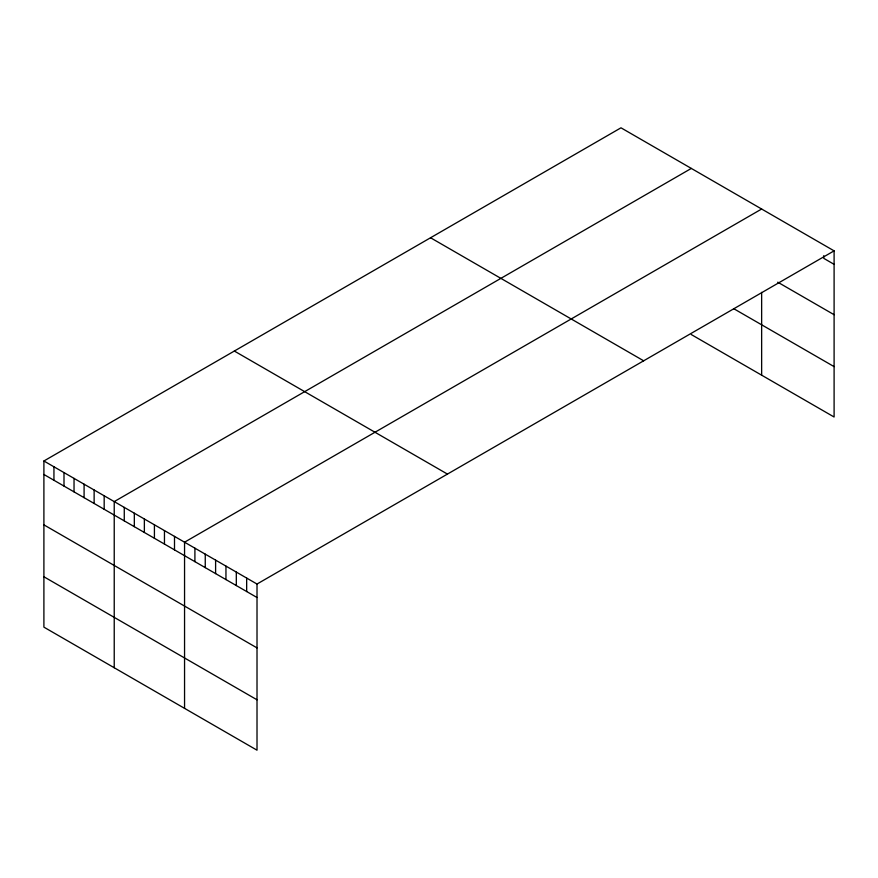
<?xml version="1.0" encoding="UTF-8"?>
<svg xmlns="http://www.w3.org/2000/svg" width="878" height="878" viewBox="0 0 878 878"><rect width="100%" height="100%" fill="white"/><g stroke="black" fill="none" stroke-linecap="round" stroke-linejoin="round"><path stroke-width="1.32" d="M43.9 460.994L257.013 584.035L257.013 750.185L43.9 627.144L43.9 460.994L620.987 127.815L834.1 250.856L834.1 417.006L691.315 334.573M691.315 168.422L114.228 501.601L114.228 667.752M761.643 209.019L184.556 542.198L184.556 708.348M257.013 584.035L834.1 250.856M834.1 264.333L823.751 258.351L823.751 255.663M777.743 282.178L834.1 314.708M733.734 308.683L834.1 366.62M430.549 237.762L643.662 360.803M234.338 351.046L447.451 474.087M43.9 474.471L257.013 597.512M43.9 524.857L257.013 647.898M43.9 576.769L257.013 699.799M761.643 292.352L761.643 375.169M246.663 578.053L246.663 591.531M236.314 572.083L236.314 585.56M225.953 566.101L225.953 579.579M215.604 560.131L215.604 573.608M205.254 554.15L205.254 567.627M194.905 548.179L194.905 561.657M174.502 536.403L174.502 549.88M164.46 530.597L164.46 544.075M154.418 524.803L154.418 538.28M144.365 518.997L144.365 532.474M134.323 513.202L134.323 526.679M124.27 507.396L124.27 520.874M104.175 495.796L104.175 509.273M94.133 490.001L94.133 503.478M84.09 484.195L84.09 497.672M74.037 478.4L74.037 491.878M63.995 472.594L63.995 486.072M53.942 466.8L53.942 480.277"/></g></svg>
